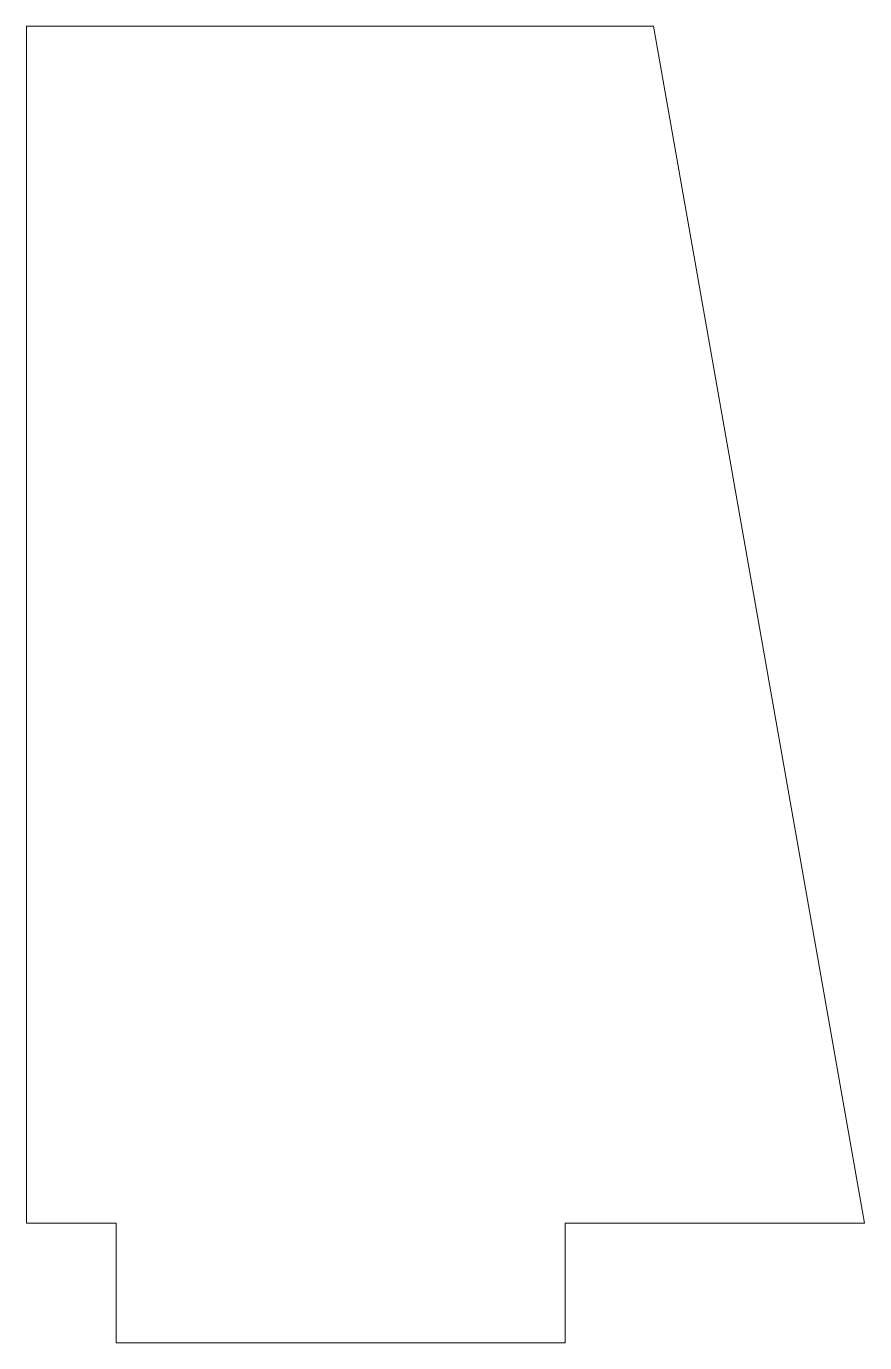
# Model space of a CAD drawing. Header units: millimetres. Extents: x -28 to 0, y -4 to 40.
import ezdxf

# ---------------------------------------------------------------- set-up
doc = ezdxf.new("R2010")
doc.units = ezdxf.units.MM

msp = doc.modelspace()

# ---------------------------------------------------------------- linework, layer by layer
at = {"color": 7, "linetype": 'Continuous', "lineweight": 15}
for p, q in [((-7.053, 40), (-28, 40)), ((-28, 40), (-28, 0)), ((0, 0), (-7.053, 40)), ((-28, 0), (-25, 0)), ((-25, 0), (-25, -4)), ((-10, 0), (0, 0)), ((-10, -4), (-10, 0)), ((-25, -4), (-10, -4))]:
    msp.add_line(p, q, dxfattribs=at)

doc.saveas('drawing.dxf')
